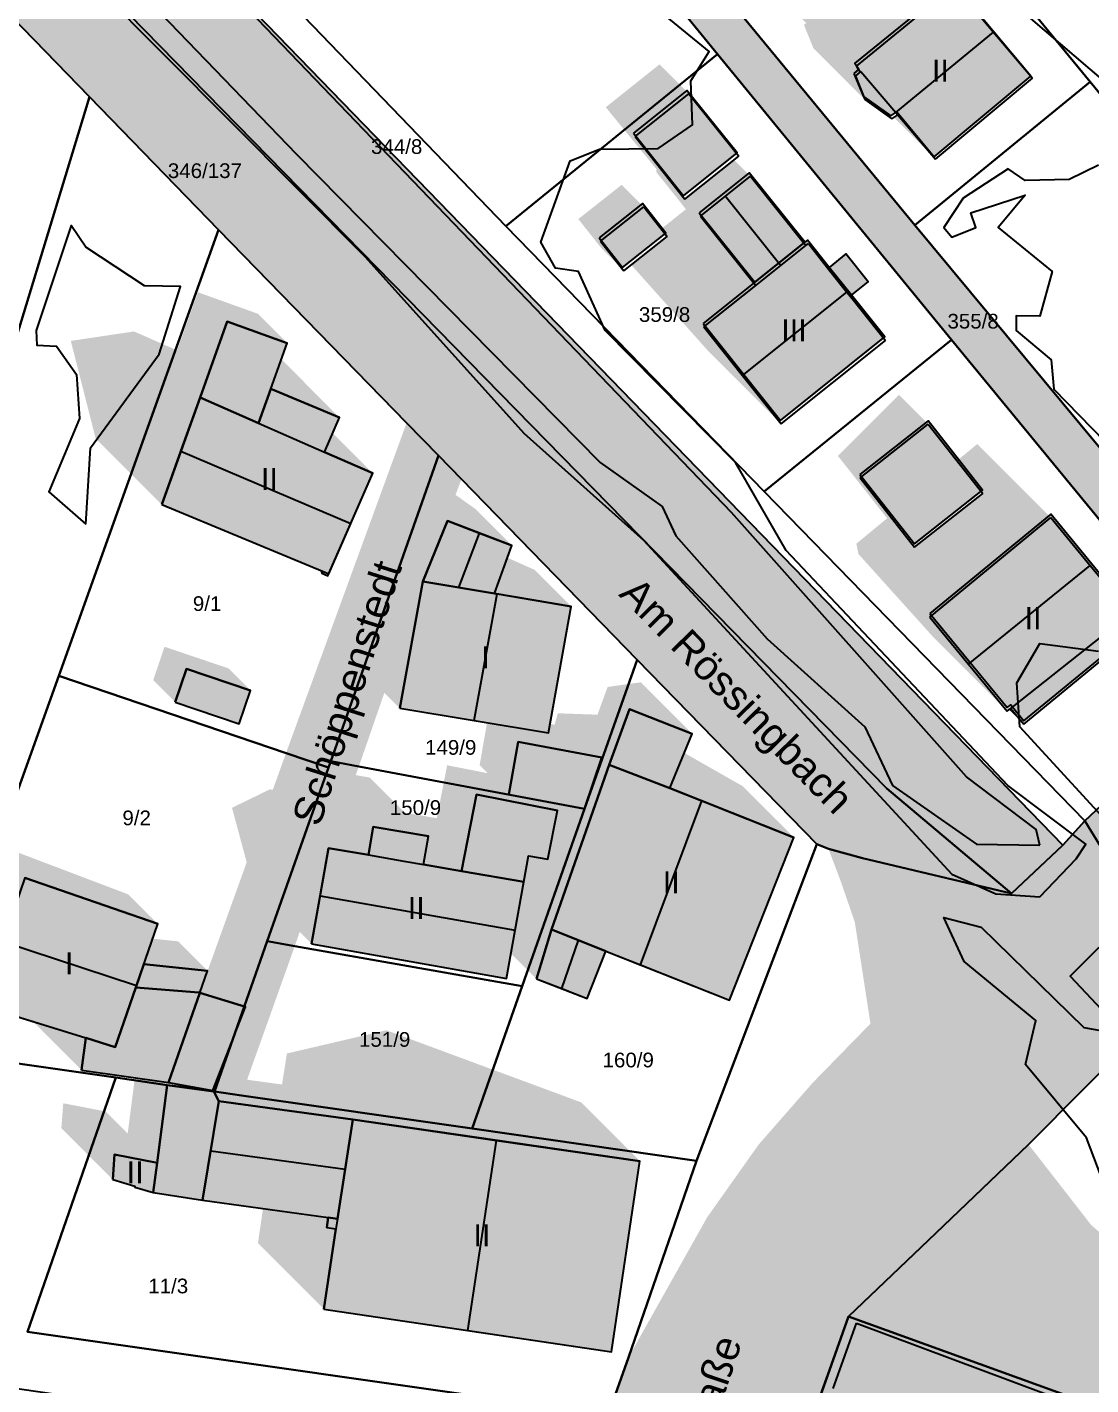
# Model space of a CAD drawing. Header units: millimetres. Extents: x 238 to 3518, y -74 to 2735.
# Drawn here: x 1505.5 to 1578, y 1502.4 to 1594.9 of the extents above; entities that cross this region are included whole.
import ezdxf
from ezdxf.enums import TextEntityAlignment as Align

# ---------------------------------------------------------------- set-up
doc = ezdxf.new("R2010")
doc.units = ezdxf.units.MM
for name, color, linetype in [('LP_Flurstueck_bez', 7, 'Continuous'), ('LP_Flurstuecke', 8, 'Continuous'), ('LP_Gebaeude_Dachaufsicht', 9, 'Continuous'), ('LP_Gebaeude_Dachschatten', 253, 'Continuous'), ('LP_Gebaeude_F', 254, 'Continuous'), ('LP_Gebaeude_Geschosszahl', 7, 'Continuous'), ('LP_Gebaeude_Schatten', 7, 'Continuous'), ('LP_Gebaeude_U', 7, 'Continuous'), ('LP_Topographie_Hoehenlinien', 8, 'Continuous'), ('LP_Verkehr_Gewaesser', 150, 'Continuous'), ('LP_Verkehr_Strassen', 9, 'Continuous'), ('LP_Verkehr_Strassennamen', 7, 'Continuous'), ('LP_Verkehr_Wege_Plaetze', 252, 'Continuous')]:
    doc.layers.add(name, color=color, linetype=linetype)
doc.styles.get("Standard").update_dxf_attribs({"font": 'arial.ttf'})

msp = doc.modelspace()

# ---------------------------------------------------------------- hatches: boundary and pattern name
at = {"layer": 'LP_Gebaeude_Dachschatten'}
for points in [[(1571.383, 1594.541), (1568.725, 1597.689), (1562.032, 1592.22), (1562.302, 1591.811), (1562.347, 1591.85), (1564.728, 1589.053)], [(1551.408, 1581.995), (1555.177, 1577.269), (1556.884, 1578.63), (1553.116, 1583.356)], [(1561.393, 1576.831), (1560.235, 1578.283), (1558.764, 1580.129), (1558.59, 1579.99), (1555.177, 1577.269), (1551.642, 1574.452), (1554.272, 1571.154)], [(1527.586, 1561.062), (1529.087, 1564.481), (1525.791, 1565.928), (1521.298, 1567.9), (1517.323, 1569.644), (1516.017, 1566)], [(1534.174, 1561.237), (1532.502, 1557.122), (1534.941, 1556.709), (1536.369, 1560.401)], [(1577.963, 1558.212), (1575.273, 1561.476), (1567.034, 1554.688), (1569.675, 1551.483)], [(1537.553, 1556.265), (1537.379, 1556.295), (1532.502, 1557.122), (1530.939, 1548.475), (1536, 1547.636)], [(1550.84, 1546.746), (1546.587, 1548.426), (1545.201, 1544.634), (1549.333, 1543.041)], [(1551.496, 1542.179), (1549.333, 1543.041), (1545.201, 1544.634), (1541.254, 1533.407), (1544.964, 1531.939), (1547.326, 1531.004)], [(1538.786, 1533.36), (1539.373, 1536.653), (1535.136, 1537.387), (1532.555, 1537.834), (1531.208, 1538.068), (1528.791, 1538.487), (1526.081, 1538.956), (1525.5, 1535.696)], [(1512.994, 1529.595), (1514.443, 1533.795), (1505.378, 1536.924), (1503.879, 1532.581)], [(1541.254, 1533.407), (1540.232, 1530.048), (1541.96, 1529.38), (1543.109, 1532.673)], [(1527.208, 1517.079), (1527.739, 1520.46), (1518.612, 1521.709), (1518.053, 1518.341)], [(1537.515, 1519.046), (1527.739, 1520.46), (1526.677, 1513.697), (1526.705, 1513.693), (1526.601, 1513.008), (1526.569, 1513.013), (1525.766, 1507.546), (1535.564, 1506.091)], [(1575.431, 1496.522), (1577.053, 1500.994), (1562.036, 1506.581), (1560.455, 1502.153)]]:
    msp.add_hatch(color=253, dxfattribs=at).paths.add_polyline_path(points)
at = {"layer": 'LP_Gebaeude_F'}
for points in [[(1561.863, 1591.723), (1562.521, 1590.146), (1564.372, 1588.835), (1564.786, 1589.103), (1567.344, 1586.045), (1573.91, 1591.536), (1568.625, 1597.857), (1561.931, 1592.415), (1562.204, 1592.006)], [(1546.85, 1587.642), (1550.268, 1583.379), (1553.913, 1586.302), (1550.494, 1590.564)], [(1551.328, 1582.219), (1555.116, 1577.496), (1558.518, 1580.224), (1554.73, 1584.948)], [(1544.503, 1580.525), (1546.108, 1578.498), (1549.059, 1580.833), (1547.454, 1582.862)], [(1551.6, 1574.685), (1556.874, 1568.089), (1563.975, 1573.766), (1561.7, 1576.61), (1560.178, 1578.511), (1558.694, 1580.365), (1558.518, 1580.224), (1555.116, 1577.496)], [(1560.178, 1578.511), (1561.7, 1576.61), (1562.846, 1577.528), (1561.324, 1579.429)], [(1517.323, 1569.644), (1521.298, 1567.9), (1522.139, 1570.246), (1523.253, 1573.353), (1519.177, 1574.814)], [(1514.71, 1562.356), (1525.67, 1557.816), (1525.614, 1557.688), (1526.026, 1557.507), (1529.087, 1564.481), (1525.791, 1565.928), (1526.823, 1568.281), (1522.139, 1570.246), (1521.298, 1567.9), (1517.323, 1569.644)], [(1562.272, 1564.407), (1565.991, 1559.68), (1570.635, 1563.333), (1566.917, 1568.06)], [(1532.502, 1557.122), (1537.379, 1556.295), (1538.563, 1559.564), (1534.174, 1561.237)], [(1567.039, 1554.94), (1572.309, 1548.523), (1572.55, 1548.719), (1573.441, 1547.63), (1579.6, 1552.668), (1578.812, 1553.631), (1580.657, 1555.145), (1575.272, 1561.702)], [(1530.939, 1548.475), (1541.061, 1546.797), (1542.605, 1555.41), (1537.379, 1556.295), (1532.502, 1557.122)], [(1515.634, 1548.894), (1519.991, 1547.42), (1520.76, 1549.693), (1516.403, 1551.167)], [(1545.201, 1544.634), (1549.333, 1543.041), (1550.84, 1546.746), (1546.587, 1548.426)], [(1538.368, 1542.594), (1543.518, 1541.625), (1544.704, 1545.119), (1538.996, 1546.2)], [(1541.254, 1533.407), (1544.964, 1531.939), (1553.398, 1528.601), (1557.774, 1539.679), (1549.333, 1543.041), (1545.201, 1544.634)], [(1535.136, 1537.387), (1539.373, 1536.653), (1539.691, 1538.435), (1541.015, 1538.199), (1541.664, 1541.516), (1536.155, 1542.594)], [(1524.918, 1532.436), (1538.198, 1530.067), (1539.373, 1536.653), (1535.136, 1537.387), (1532.555, 1537.834), (1532.887, 1539.756), (1529.124, 1540.408), (1528.791, 1538.487), (1526.081, 1538.956)], [(1502.379, 1528.237), (1509.536, 1526.018), (1511.543, 1525.396), (1512.942, 1529.446), (1514.443, 1533.795), (1505.378, 1536.924)], [(1540.232, 1530.048), (1543.687, 1528.712), (1544.964, 1531.939), (1541.254, 1533.407)], [(1512.942, 1529.446), (1517.237, 1529.11), (1517.313, 1529.087), (1517.84, 1530.598), (1513.497, 1531.053)], [(1509.246, 1523.829), (1515.184, 1522.989), (1517.313, 1529.087), (1517.237, 1529.11), (1512.942, 1529.446), (1511.543, 1525.396), (1509.536, 1526.018)], [(1515.184, 1522.989), (1518.202, 1522.439), (1520.412, 1528.137), (1517.313, 1529.087)], [(1514.133, 1515.489), (1517.493, 1514.972), (1518.612, 1521.709), (1518.262, 1522.369), (1515.074, 1522.809), (1514.393, 1517.513)], [(1517.493, 1514.972), (1526.059, 1513.783), (1526.677, 1513.697), (1527.739, 1520.46), (1518.612, 1521.709)], [(1525.766, 1507.546), (1545.361, 1504.636), (1547.291, 1517.631), (1527.739, 1520.46), (1526.677, 1513.697), (1526.059, 1513.783), (1525.964, 1513.102), (1526.569, 1513.013)], [(1511.375, 1516.382), (1512.889, 1515.922), (1512.881, 1515.863), (1514.133, 1515.489), (1514.393, 1517.513), (1511.505, 1518.071)], [(1558.25, 1498.038), (1567.301, 1494.761), (1573.786, 1492.412), (1577.045, 1501.417), (1561.503, 1507.036)]]:
    msp.add_hatch(color=254, dxfattribs=at).paths.add_polyline_path(points)
at = {"layer": 'LP_Gebaeude_Schatten'}
for points in [[(1558.463, 1595.747), (1564.883, 1601.041), (1565.225, 1601.189), (1568.725, 1597.689), (1562.032, 1592.22), (1562.302, 1591.811), (1561.964, 1591.523), (1562.607, 1589.94), (1559.107, 1593.44), (1558.464, 1595.023), (1558.615, 1595.152), (1558.228, 1595.553), (1558.323, 1595.79), (1558.302, 1595.811), (1558.347, 1595.85), (1558.441, 1595.756), (1558.463, 1595.747)], [(1548.627, 1592.339), (1550.627, 1590.339), (1546.961, 1587.416), (1550.357, 1583.156), (1553.71, 1585.83), (1554.823, 1584.717), (1551.408, 1581.995), (1555.177, 1577.269), (1551.642, 1574.452), (1554.272, 1571.154), (1556.901, 1567.856), (1551.901, 1572.856), (1546.7, 1578.675), (1549.143, 1580.607), (1548.737, 1581.122), (1550.177, 1582.269), (1550.425, 1582.467), (1548.408, 1584.995), (1548.422, 1585.188), (1544.961, 1589.416), (1548.627, 1592.339)], [(1562.347, 1591.85), (1564.728, 1589.053), (1564.858, 1588.9), (1564.858, 1588.9), (1564.727, 1589.052), (1562.347, 1591.85)], [(1564.849, 1588.893), (1567.423, 1585.886), (1564.586, 1588.723), (1564.849, 1588.893)], [(1543.094, 1581.799), (1546.044, 1584.131), (1547.544, 1582.631), (1544.594, 1580.299), (1546.194, 1578.275), (1544.694, 1579.775), (1543.094, 1581.799)], [(1558.59, 1579.99), (1557.362, 1581.532), (1558.764, 1580.129), (1558.59, 1579.99)], [(1508.517, 1573.5), (1512.823, 1574.144), (1515.758, 1572.857), (1517.177, 1576.814), (1521.253, 1575.353), (1523.253, 1573.353), (1519.177, 1574.814), (1517.323, 1569.644), (1516.017, 1566), (1514.71, 1562.356), (1510.21, 1566.856), (1508.517, 1573.5)], [(1522.139, 1570.246), (1522.857, 1572.248), (1526.823, 1568.281), (1522.139, 1570.246)], [(1562.175, 1558.983), (1562.034, 1559.688), (1564.128, 1561.414), (1560.783, 1565.662), (1564.933, 1569.821), (1566.933, 1567.821), (1562.283, 1564.162), (1565.999, 1559.442), (1570.648, 1563.101), (1568.889, 1565.336), (1570.273, 1566.476), (1575.273, 1561.476), (1567.034, 1554.688), (1569.675, 1551.483), (1572.315, 1548.278), (1567.315, 1553.278), (1562.175, 1558.983)], [(1525.791, 1565.928), (1526.355, 1567.214), (1529.087, 1564.481), (1525.791, 1565.928)], [(1530.002, 1559.622), (1529.941, 1561.709), (1531.369, 1565.401), (1536.063, 1562.064), (1538.563, 1559.564), (1534.174, 1561.237), (1532.502, 1557.122), (1530.939, 1548.475), (1528.439, 1550.975), (1530.002, 1559.622)], [(1542.605, 1555.41), (1537.553, 1556.265), (1537.379, 1556.295), (1538.261, 1558.73), (1540.105, 1557.91), (1542.605, 1555.41)], [(1525.67, 1557.816), (1525.614, 1557.688), (1525.356, 1557.946), (1525.67, 1557.816)], [(1520.76, 1549.693), (1516.403, 1551.167), (1515.634, 1548.894), (1514.134, 1550.394), (1514.903, 1552.667), (1519.26, 1551.193), (1520.76, 1549.693)], [(1572.552, 1548.473), (1572.555, 1548.47), (1573.446, 1547.389), (1572.448, 1548.388), (1572.552, 1548.473)], [(1557.774, 1539.679), (1551.496, 1542.179), (1549.333, 1543.041), (1550.308, 1545.438), (1554.274, 1543.179), (1557.774, 1539.679)], [(1505.378, 1536.924), (1503.879, 1532.581), (1502.379, 1528.237), (1500.379, 1530.237), (1498.379, 1538.081), (1502.878, 1539.424), (1512.443, 1535.795), (1514.443, 1533.795), (1505.378, 1536.924)], [(1517.84, 1530.598), (1513.497, 1531.053), (1514.093, 1532.781), (1515.84, 1532.598), (1517.84, 1530.598)], [(1520.412, 1528.137), (1517.313, 1529.087), (1517.75, 1530.34), (1518.412, 1530.137), (1520.412, 1528.137)], [(1509.536, 1526.018), (1509.246, 1523.829), (1505.943, 1527.132), (1509.536, 1526.018)], [(1523.239, 1524.96), (1530.015, 1526.546), (1543.291, 1521.631), (1547.291, 1517.631), (1537.515, 1519.046), (1527.739, 1520.46), (1518.612, 1521.709), (1518.262, 1522.369), (1515.074, 1522.809), (1514.393, 1517.513), (1511.505, 1518.071), (1511.375, 1516.382), (1507.875, 1519.882), (1508.005, 1521.571), (1510.893, 1521.013), (1512.393, 1519.513), (1512.882, 1523.315), (1515.184, 1522.989), (1518.202, 1522.439), (1518.59, 1523.439), (1522.907, 1522.848), (1523.239, 1524.96)], [(1517.493, 1514.972), (1518.612, 1521.709), (1518.053, 1518.341), (1517.493, 1514.972)], [(1527.208, 1517.079), (1527.739, 1520.46), (1526.677, 1513.697), (1527.208, 1517.079)], [(1512.889, 1515.922), (1512.881, 1515.863), (1512.793, 1515.952), (1512.889, 1515.922)], [(1521.612, 1514.401), (1526.059, 1513.783), (1525.964, 1513.102), (1526.569, 1513.013), (1525.766, 1507.546), (1521.266, 1512.046), (1521.612, 1514.401)], [(1554.455, 1508.153), (1558.536, 1510.081), (1573.553, 1504.494), (1577.053, 1500.994), (1562.036, 1506.581), (1560.455, 1502.153), (1558.873, 1497.725), (1555.373, 1501.225), (1554.455, 1508.153)]]:
    msp.add_hatch(color=7, dxfattribs=at).paths.add_polyline_path(points)
h = msp.add_hatch(color=7, dxfattribs=at)
h.paths.add_polyline_path([(1531.281, 1541.362), (1533.449, 1540.987), (1534.155, 1544.594), (1536.906, 1544.056), (1536.368, 1544.594), (1536.873, 1547.492), (1541.061, 1546.797), (1541.171, 1547.41), (1541.471, 1547.353), (1541.701, 1548.134), (1544.333, 1548.041), (1544.401, 1548.049), (1545.087, 1549.926), (1547.34, 1550.246), (1550.84, 1546.746), (1546.587, 1548.426), (1545.201, 1544.634), (1541.254, 1533.407), (1540.232, 1530.048), (1538.503, 1531.777), (1538.786, 1533.36), (1539.373, 1536.653), (1539.691, 1538.435), (1541.015, 1538.199), (1541.664, 1541.516), (1536.155, 1542.594), (1535.136, 1537.387), (1532.555, 1537.834), (1532.887, 1539.756), (1529.124, 1540.408), (1528.791, 1538.487), (1526.081, 1538.956), (1525.5, 1535.696), (1524.918, 1532.436), (1520.918, 1536.436), (1519.5, 1541.696), (1522.081, 1542.956), (1524.791, 1542.487), (1525.124, 1544.408), (1528.887, 1543.756), (1531.281, 1541.362)])
h.paths.add_polyline_path([(1543.518, 1541.625), (1544.704, 1545.119), (1538.996, 1546.2), (1538.368, 1542.594), (1543.518, 1541.625)], flags=0)
at = {"layer": 'LP_Verkehr_Gewaesser'}
for points in [[(1428.571, 1702.449), (1430.47, 1698.64), (1431.215, 1686.827), (1433.134, 1678.592), (1436.613, 1673.253), (1564.116, 1543.02), (1572.603, 1535.853), (1576.096, 1539.159), (1485.96, 1632.062), (1444.468, 1674.602), (1443.35, 1675.748), (1439.848, 1685.113), (1440.781, 1696.266), (1439.992, 1704.727), (1439.176, 1707.909), (1437.477, 1710.575), (1432.909, 1711.865)], [(1572.603, 1535.853), (1573.677, 1534.677), (1577.816, 1530.251), (1579.213, 1528.756), (1581.315, 1526.369), (1584.396, 1529.545), (1584.506, 1529.665), (1582.468, 1531.954), (1581.105, 1533.491), (1577.237, 1537.867), (1576.096, 1539.159)]]:
    msp.add_hatch(color=150, dxfattribs=at).paths.add_polyline_path(points)
at = {"layer": 'LP_Verkehr_Strassen'}
for points in [[(1421.383, 1679.248), (1429.74, 1672.131), (1438.402, 1663.333), (1457.34, 1644.098), (1460.387, 1641.003), (1460.547, 1640.863), (1471.923, 1629.142), (1483.299, 1617.421), (1485.64, 1615.009), (1494.682, 1605.693), (1502.233, 1597.912), (1509.799, 1590.117), (1518.583, 1581.066), (1531.394, 1567.916), (1533.561, 1565.691), (1535.13, 1564.079), (1547.091, 1551.787), (1559.341, 1539.23), (1560.129, 1538.91), (1562.444, 1538.275), (1572.603, 1535.853), (1564.116, 1543.02), (1436.613, 1673.253), (1433.134, 1678.592), (1424.803, 1686.471)], [(1515.074, 1522.809), (1515.862, 1522.71), (1518.296, 1522.362), (1520.144, 1522.098), (1523.777, 1532.277), (1526.081, 1538.956), (1528.145, 1544.519), (1532.502, 1557.122), (1535.13, 1564.079), (1533.561, 1565.691), (1531.394, 1567.916), (1523.178, 1545.421), (1517.84, 1530.598), (1517.313, 1529.087)], [(1338.272, 1034.944), (1339.425, 1027.146), (1348.073, 1038.229), (1355.18, 1047.096), (1361.929, 1055.483), (1368.718, 1063.862), (1375.55, 1072.225), (1382.417, 1080.555), (1389.322, 1088.858), (1396.255, 1097.135), (1403.199, 1105.387), (1410.013, 1113.284), (1416.302, 1121.669), (1421.989, 1130.434), (1427.079, 1139.543), (1431.561, 1148.979), (1434.407, 1156.154), (1435.602, 1157.368), (1437.042, 1158.282), (1438.119, 1158.658), (1438.654, 1158.844), (1440.349, 1159.027), (1443.933, 1171.813), (1442.753, 1172.78), (1441.892, 1174.189), (1441.727, 1175.693), (1454.57, 1213.019), (1473.56, 1268.195), (1503.984, 1356.222), (1504.692, 1357.678), (1505.583, 1358.814), (1506.931, 1359.542), (1508.146, 1359.987), (1509.566, 1360.216), (1512.126, 1367.721), (1510.299, 1368.848), (1509.598, 1370.099), (1509.752, 1372.094), (1514.059, 1384.554), (1536.723, 1448.522), (1552.7, 1493.629), (1556.002, 1503.779), (1558.078, 1506.216), (1559.886, 1507.119), (1561.503, 1507.036), (1567.45, 1512.729), (1573.758, 1518.771), (1573.103, 1519.614), (1572.338, 1522.299), (1572.64, 1524.89), (1577.816, 1530.251), (1573.677, 1534.677), (1572.603, 1535.853), (1562.444, 1538.275), (1560.129, 1538.91), (1560.957, 1536.728), (1561.931, 1533.896), (1562.993, 1526.993), (1562.929, 1524.987), (1561.608, 1522.45), (1559.798, 1520.491), (1557.079, 1517.13), (1554.393, 1513.248), (1552.225, 1509.625), (1550.383, 1505.487), (1548.173, 1499.539), (1540.539, 1477.79), (1539.011, 1476.457), (1536.651, 1476.238), (1494.41, 1482.188), (1450.406, 1488.387), (1445.105, 1488.165), (1441.604, 1462.885), (1453.972, 1461.163), (1456.529, 1479.458), (1459.914, 1482.007), (1489.905, 1477.789), (1534.967, 1471.451), (1536.709, 1469.596), (1536.975, 1467.836), (1531.277, 1451.244), (1511.393, 1394.899), (1488.507, 1331.037), (1485.801, 1331.42), (1484.013, 1326.338), (1486.982, 1325.851), (1467.427, 1268.858), (1432.65, 1168.663), (1431.847, 1167.972), (1430.63, 1167.606), (1429.267, 1167.315), (1427.183, 1157.926), (1427.717, 1156.909), (1427.91, 1155.769), (1427.563, 1154.665), (1426.181, 1151.143), (1421.884, 1142.014), (1416.993, 1133.191), (1411.529, 1124.71), (1405.515, 1116.611), (1398.979, 1108.926), (1391.819, 1100.809), (1384.741, 1092.622), (1377.744, 1084.363), (1370.83, 1076.036), (1363.999, 1067.641), (1357.253, 1059.178), (1350.59, 1050.648), (1344.18, 1042.259)], [(1577.237, 1537.867), (1581.105, 1533.491), (1581.723, 1534.1), (1578.634, 1539.112)], [(1561.503, 1507.036), (1577.045, 1501.417), (1576.975, 1501.159), (1582.568, 1492.954), (1585.154, 1496.514), (1601.434, 1485.54), (1602.774, 1483.793), (1603.216, 1481.872), (1601.105, 1473.163), (1600.137, 1469.172), (1598.251, 1460.773), (1599.331, 1453.766), (1605.717, 1412.376), (1607.77, 1399.063), (1609.297, 1389.164), (1610.774, 1379.598), (1613.338, 1369.059), (1613.572, 1368.099), (1617.6, 1353.865), (1623.688, 1343.969), (1629.625, 1342.262), (1626.601, 1349.588), (1621.222, 1360.81), (1619.687, 1364.913), (1617.288, 1372.486), (1615.4, 1382.077), (1614.804, 1390.231), (1613.807, 1403.847), (1614.222, 1412.892), (1612.003, 1418.599), (1609.625, 1444.959), (1609.835, 1448.987), (1610.035, 1453.036), (1610.065, 1453.645), (1610.202, 1455.612), (1613.095, 1485.653), (1618.069, 1484.416), (1615.521, 1488.926), (1613.037, 1492.207), (1611.72, 1491.381), (1609.707, 1491.468), (1604.93, 1493.071), (1598.896, 1496.696), (1590.263, 1502.782), (1578.048, 1513.259), (1573.758, 1518.771), (1567.45, 1512.729)]]:
    msp.add_hatch(color=9, dxfattribs=at).paths.add_polyline_path(points)
at = {"layer": 'LP_Verkehr_Wege_Plaetze'}
for points in [[(1550.352, 1595.755), (1552.584, 1593.033), (1568.512, 1573.564), (1587.677, 1550.286), (1589.913, 1552.965), (1586.08, 1557.229), (1566.012, 1581.373), (1554.388, 1595.478), (1552.624, 1597.618)], [(1576.096, 1539.159), (1577.237, 1537.867), (1578.634, 1539.112), (1582.265, 1542.348), (1589.156, 1548.49), (1587.677, 1550.286), (1577.594, 1540.8)], [(1572.338, 1522.299), (1573.103, 1519.614), (1573.758, 1518.771), (1581.315, 1526.369), (1579.213, 1528.756), (1577.816, 1530.251), (1572.64, 1524.89)], [(1536.651, 1476.238), (1539.011, 1476.457), (1540.539, 1477.79), (1548.173, 1499.539), (1550.383, 1505.487), (1552.225, 1509.625), (1554.393, 1513.248), (1557.079, 1517.13), (1559.798, 1520.491), (1561.608, 1522.45), (1562.929, 1524.987), (1562.993, 1526.993), (1559.098, 1523.01), (1555.381, 1518.763), (1551.872, 1513.807), (1546.501, 1504.246), (1545.121, 1500.348), (1543.772, 1496.489)], [(1509.598, 1370.099), (1510.299, 1368.848), (1512.126, 1367.721), (1512.658, 1369.226), (1518.834, 1386.729), (1527.202, 1410.443), (1527.877, 1412.355), (1528.221, 1413.332), (1532.426, 1425.33), (1538.647, 1443.076), (1549.421, 1473.144), (1556.325, 1492.413), (1561.503, 1507.036), (1559.886, 1507.119), (1558.078, 1506.216), (1556.002, 1503.779), (1552.7, 1493.629), (1536.723, 1448.522), (1514.059, 1384.554), (1509.752, 1372.094)]]:
    msp.add_hatch(color=252, dxfattribs=at).paths.add_polyline_path(points)

# ---------------------------------------------------------------- linework, layer by layer
at = {"layer": 'LP_Flurstuecke', "color": 8}
for points in [[(1429.74, 1672.131), (1438.402, 1663.333), (1457.34, 1644.098), (1460.387, 1641.003), (1460.547, 1640.863), (1471.923, 1629.142), (1483.299, 1617.421), (1485.64, 1615.009), (1494.682, 1605.693), (1502.233, 1597.912), (1509.799, 1590.117), (1518.583, 1581.066), (1531.394, 1567.916), (1533.561, 1565.691), (1535.13, 1564.079), (1547.091, 1551.787), (1559.341, 1539.23), (1560.129, 1538.91), (1562.444, 1538.275), (1572.603, 1535.853), (1564.116, 1543.02), (1436.613, 1673.253), (1433.134, 1678.592)], [(1433.134, 1678.592), (1436.613, 1673.253), (1564.116, 1543.02), (1572.603, 1535.853), (1576.096, 1539.159), (1485.96, 1632.062), (1444.468, 1674.602), (1443.35, 1675.748)], [(1577.594, 1540.8), (1578.634, 1539.112), (1581.723, 1534.1), (1584.506, 1529.665), (1609.107, 1553.875), (1614.645, 1559.609), (1621.774, 1566.987), (1626.48, 1571.858), (1660.697, 1605.034), (1676.701, 1620.518), (1683.551, 1625.384), (1680.252, 1627.81), (1673.688, 1632.637), (1672.363, 1633.612), (1615.82, 1578.481), (1612.384, 1574.851), (1600.711, 1563.481), (1589.913, 1552.965), (1587.677, 1550.286)], [(1485.96, 1632.062), (1576.096, 1539.159), (1577.594, 1540.8), (1555.751, 1563.238), (1538.157, 1581.313), (1520.803, 1599.343), (1489.643, 1631.644)], [(1525.3, 1626.388), (1536.765, 1612.285), (1550.352, 1595.755), (1552.584, 1593.033), (1568.512, 1573.564), (1587.677, 1550.286), (1589.913, 1552.965), (1586.08, 1557.229), (1566.012, 1581.373), (1554.388, 1595.478), (1552.624, 1597.618), (1547.717, 1603.572), (1529.587, 1625.572)], [(1529.587, 1625.572), (1547.717, 1603.572), (1552.624, 1597.618), (1554.388, 1595.478), (1566.012, 1581.373), (1577.952, 1591.156), (1552.621, 1621.979)], [(1552.621, 1621.979), (1577.952, 1591.156), (1600.298, 1563.961), (1600.711, 1563.481), (1612.384, 1574.851), (1592.51, 1609.639), (1588.85, 1616.862)], [(1520.803, 1599.343), (1538.157, 1581.313), (1552.584, 1593.033), (1550.352, 1595.755), (1536.765, 1612.285)], [(1480.817, 1527.738), (1490.354, 1526.308), (1498.763, 1553.903), (1509.501, 1589.141), (1509.799, 1590.117), (1502.233, 1597.912), (1501.941, 1596.956), (1489.764, 1557.056)], [(1538.157, 1581.313), (1555.751, 1563.238), (1568.512, 1573.564), (1552.584, 1593.033)], [(1566.012, 1581.373), (1586.08, 1557.229), (1589.913, 1552.965), (1600.711, 1563.481), (1600.298, 1563.961), (1577.952, 1591.156)], [(1490.354, 1526.308), (1498.55, 1525.188), (1507.691, 1550.686), (1518.583, 1581.066), (1509.799, 1590.117), (1509.501, 1589.141), (1498.763, 1553.903)], [(1507.691, 1550.686), (1523.178, 1545.421), (1526.073, 1544.437), (1526.229, 1544.88), (1533.561, 1565.691), (1531.394, 1567.916), (1518.583, 1581.066)], [(1555.751, 1563.238), (1577.594, 1540.8), (1587.677, 1550.286), (1568.512, 1573.564)], [(1526.229, 1544.88), (1528.145, 1544.519), (1543.518, 1541.625), (1547.091, 1551.787), (1535.13, 1564.079), (1533.561, 1565.691)], [(1535.862, 1519.849), (1551.149, 1517.661), (1559.341, 1539.23), (1547.091, 1551.787), (1543.518, 1541.625), (1539.269, 1529.539)], [(1498.55, 1525.188), (1511.575, 1523.319), (1515.074, 1522.809), (1515.862, 1522.71), (1518.296, 1522.362), (1521.905, 1532.608), (1526.073, 1544.437), (1523.178, 1545.421), (1507.691, 1550.686)], [(1521.905, 1532.608), (1523.777, 1532.277), (1539.269, 1529.539), (1543.518, 1541.625), (1528.145, 1544.519), (1526.229, 1544.88), (1526.073, 1544.437)], [(1416.483, 1514.984), (1453.305, 1509.634), (1497.357, 1503.233), (1543.772, 1496.489), (1545.121, 1500.348), (1505.557, 1505.996), (1511.575, 1523.319), (1498.55, 1525.188), (1490.354, 1526.308), (1480.817, 1527.738), (1471.311, 1529.087), (1453.278, 1531.666), (1438.544, 1533.776), (1423.77, 1535.885)], [(1518.296, 1522.362), (1520.144, 1522.098), (1535.862, 1519.849), (1539.269, 1529.539), (1523.777, 1532.277), (1521.905, 1532.608)], [(1505.557, 1505.996), (1545.121, 1500.348), (1546.501, 1504.246), (1551.149, 1517.661), (1535.862, 1519.849), (1520.144, 1522.098), (1518.296, 1522.362), (1515.862, 1522.71), (1515.074, 1522.809), (1511.575, 1523.319)], [(1556.325, 1492.413), (1573.011, 1486.489), (1576.975, 1501.159), (1577.045, 1501.417), (1561.503, 1507.036)]]:
    msp.add_lwpolyline(points, close=True, dxfattribs=at)
for points in [[(1556.325, 1492.413), (1561.503, 1507.036), (1567.45, 1512.729), (1573.758, 1518.771), (1581.315, 1526.369), (1584.396, 1529.545), (1584.506, 1529.665), (1581.723, 1534.1), (1578.634, 1539.112), (1577.594, 1540.8), (1576.096, 1539.159), (1572.603, 1535.853), (1562.444, 1538.275), (1560.129, 1538.91), (1559.341, 1539.23), (1551.149, 1517.661), (1546.501, 1504.246), (1545.121, 1500.348)], [(1608.315, 1498.445), (1603.125, 1503.813), (1581.315, 1526.369), (1573.758, 1518.771), (1567.45, 1512.729), (1561.503, 1507.036), (1577.045, 1501.417)]]:
    msp.add_lwpolyline(points, dxfattribs=at)
at = {"layer": 'LP_Gebaeude_Dachaufsicht', "color": 9}
for p, q in [((1562.032, 1592.22, 74.294), (1568.725, 1597.689, 74.294)), ((1568.725, 1597.689, 74.294), (1571.383, 1594.541, 78.152)), ((1564.728, 1589.053, 78.152), (1571.383, 1594.541, 78.152)), ((1571.383, 1594.541, 78.152), (1574.04, 1591.392, 74.294)), ((1561.964, 1591.523, 74.294), (1562.302, 1591.811, 74.294)), ((1562.032, 1592.22, 74.294), (1562.302, 1591.811, 74.746)), ((1562.302, 1591.811, 74.294), (1562.347, 1591.85, 74.294)), ((1562.302, 1591.811, 74.746), (1562.347, 1591.85, 74.745)), ((1562.347, 1591.85, 74.294), (1564.727, 1589.052, 74.294)), ((1562.347, 1591.85, 74.745), (1564.728, 1589.053, 78.152)), ((1561.964, 1591.523, 74.294), (1562.607, 1589.94, 74.294)), ((1567.423, 1585.886, 74.294), (1574.04, 1591.392, 74.294)), ((1546.961, 1587.416, 71.501), (1550.627, 1590.339, 71.501)), ((1550.627, 1590.339, 71.501), (1554.022, 1586.078, 71.501)), ((1562.607, 1589.94, 74.294), (1564.44, 1588.628, 74.294)), ((1564.44, 1588.628, 74.294), (1564.849, 1588.893, 74.294)), ((1564.727, 1589.052, 74.294), (1564.858, 1588.899, 74.294)), ((1564.728, 1589.053, 78.152), (1564.858, 1588.9, 77.966)), ((1564.849, 1588.893, 77.965), (1564.858, 1588.9, 77.966)), ((1564.849, 1588.893, 74.294), (1564.858, 1588.899, 74.294)), ((1564.849, 1588.893, 77.965), (1567.423, 1585.886, 74.294)), ((1546.961, 1587.416, 71.501), (1550.357, 1583.156, 71.501)), ((1550.357, 1583.156, 71.501), (1554.022, 1586.078, 71.501)), ((1553.116, 1583.356, 75.618), (1554.823, 1584.717, 73.579)), ((1554.823, 1584.717, 73.579), (1558.59, 1579.99, 73.579)), ((1551.408, 1581.995, 73.579), (1553.116, 1583.356, 75.618)), ((1553.116, 1583.356, 75.618), (1556.884, 1578.63, 75.618)), ((1544.594, 1580.299, 71.252), (1547.544, 1582.631, 71.252)), ((1547.544, 1582.631, 71.252), (1549.143, 1580.607, 71.252)), ((1551.408, 1581.995, 73.579), (1555.177, 1577.269, 73.579)), ((1546.194, 1578.275, 71.252), (1549.143, 1580.607, 71.252)), ((1544.594, 1580.299, 71.252), (1546.194, 1578.275, 71.252)), ((1555.177, 1577.269, 76.479), (1558.59, 1579.99, 76.479)), ((1556.884, 1578.63, 75.618), (1558.59, 1579.99, 73.579)), ((1558.59, 1579.99, 76.479), (1558.764, 1580.129, 76.479)), ((1558.764, 1580.129, 76.479), (1560.235, 1578.283, 78.817)), ((1555.177, 1577.269, 73.579), (1556.884, 1578.63, 75.618)), ((1560.235, 1578.283, 78.817), (1561.393, 1576.831, 80.657)), ((1551.642, 1574.452, 76.479), (1555.177, 1577.269, 76.479)), ((1554.272, 1571.154, 80.657), (1561.393, 1576.831, 80.657)), ((1561.393, 1576.831, 80.657), (1561.749, 1576.384, 80.092)), ((1561.749, 1576.384, 80.092), (1564.022, 1573.532, 76.479)), ((1517.323, 1569.644, 71.783), (1519.177, 1574.814, 71.783)), ((1519.177, 1574.814, 71.783), (1523.253, 1573.353, 71.783)), ((1551.642, 1574.452, 76.479), (1554.272, 1571.154, 80.657)), ((1522.139, 1570.246, 71.783), (1523.253, 1573.353, 71.783)), ((1556.901, 1567.856, 76.479), (1564.022, 1573.532, 76.479)), ((1554.272, 1571.154, 80.657), (1556.901, 1567.856, 76.479)), ((1516.017, 1566, 79.69), (1517.323, 1569.644, 75.651)), ((1517.323, 1569.644, 75.651), (1521.298, 1567.9, 75.651)), ((1517.323, 1569.644, 71.783), (1521.298, 1567.9, 71.783)), ((1521.298, 1567.9, 71.783), (1522.139, 1570.246, 71.783)), ((1521.298, 1567.9, 75.651), (1522.139, 1570.246, 75.651)), ((1522.139, 1570.246, 75.651), (1526.823, 1568.281, 75.651)), ((1521.298, 1567.9, 75.651), (1525.791, 1565.928, 75.651)), ((1525.791, 1565.928, 75.651), (1526.823, 1568.281, 75.651)), ((1562.283, 1564.162, 71.91), (1566.933, 1567.821, 71.91)), ((1566.933, 1567.821, 71.91), (1570.648, 1563.101, 71.91)), ((1514.71, 1562.356, 75.651), (1516.017, 1566, 79.69)), ((1516.017, 1566, 79.69), (1527.586, 1561.062, 79.69)), ((1525.791, 1565.928, 75.651), (1529.087, 1564.481, 75.651)), ((1527.586, 1561.062, 79.69), (1529.087, 1564.481, 75.651)), ((1562.283, 1564.162, 71.91), (1565.999, 1559.442, 71.91)), ((1565.999, 1559.442, 71.91), (1570.648, 1563.101, 71.91)), ((1514.71, 1562.356, 75.651), (1525.67, 1557.816, 75.651)), ((1532.502, 1557.122, 72.941), (1534.174, 1561.237, 72.941)), ((1534.174, 1561.237, 72.941), (1536.369, 1560.401, 76.234)), ((1567.034, 1554.688, 76.528), (1575.273, 1561.476, 76.528)), ((1575.273, 1561.476, 76.528), (1577.963, 1558.212, 79.733)), ((1526.086, 1557.644, 75.651), (1527.586, 1561.062, 79.69)), ((1534.941, 1556.709, 76.234), (1536.369, 1560.401, 76.234)), ((1536.369, 1560.401, 76.234), (1538.563, 1559.564, 72.941)), ((1537.379, 1556.295, 72.941), (1538.563, 1559.564, 72.941)), ((1525.614, 1557.688, 75.651), (1525.67, 1557.816, 75.651)), ((1525.614, 1557.688, 75.651), (1526.026, 1557.507, 75.651)), ((1525.67, 1557.816, 75.651), (1526.086, 1557.644, 75.651)), ((1526.026, 1557.507, 75.651), (1526.086, 1557.644, 75.651)), ((1569.675, 1551.483, 79.733), (1577.963, 1558.212, 79.733)), ((1577.963, 1558.212, 79.733), (1580.652, 1554.947, 76.528)), ((1530.939, 1548.475, 72.941), (1532.502, 1557.122, 72.941)), ((1532.502, 1557.122, 72.941), (1537.379, 1556.295, 76.12)), ((1532.502, 1557.122, 72.941), (1534.941, 1556.709, 76.234)), ((1534.941, 1556.709, 76.234), (1537.379, 1556.295, 72.941)), ((1536, 1547.636, 76.234), (1537.553, 1556.265, 76.234)), ((1537.379, 1556.295, 76.12), (1537.553, 1556.265, 76.234)), ((1537.553, 1556.265, 76.234), (1542.605, 1555.41, 72.941)), ((1541.061, 1546.797, 72.941), (1542.605, 1555.41, 72.941)), ((1567.034, 1554.688, 76.528), (1569.675, 1551.483, 79.733)), ((1573.23, 1549.01, 76.485), (1578.8, 1553.421, 76.383)), ((1573.23, 1549.01, 76.528), (1578.8, 1553.421, 76.502)), ((1573.446, 1547.389, 75.459), (1579.595, 1552.455, 75.459)), ((1515.634, 1548.894, 71.703), (1516.403, 1551.167, 71.703)), ((1516.403, 1551.167, 71.703), (1520.76, 1549.693, 71.703)), ((1569.675, 1551.483, 79.733), (1572.315, 1548.278, 76.528)), ((1519.991, 1547.42, 71.703), (1520.76, 1549.693, 71.703)), ((1515.634, 1548.894, 71.703), (1519.991, 1547.42, 71.703)), ((1530.939, 1548.475, 72.941), (1536, 1547.636, 76.234)), ((1545.201, 1544.634, 71.759), (1546.587, 1548.426, 71.687)), ((1546.587, 1548.426, 71.687), (1550.84, 1546.746, 73.957)), ((1572.315, 1548.278, 76.528), (1572.552, 1548.473, 76.531)), ((1572.552, 1548.473, 76.531), (1572.555, 1548.47, 76.528)), ((1572.555, 1548.47, 76.528), (1573.23, 1549.01, 76.528)), ((1572.555, 1548.47, 76.494), (1573.23, 1549.01, 76.485)), ((1572.555, 1548.47, 76.494), (1573.446, 1547.389, 75.459)), ((1536, 1547.636, 76.234), (1541.061, 1546.797, 72.941)), ((1549.333, 1543.041, 73.957), (1550.84, 1546.746, 73.957)), ((1538.368, 1542.594, 72.081), (1538.996, 1546.2, 72.081)), ((1538.996, 1546.2, 72.081), (1544.704, 1545.119, 72.081)), ((1541.254, 1533.407, 74.054), (1545.201, 1544.634, 74.054)), ((1543.518, 1541.625, 72.081), (1544.704, 1545.119, 72.081)), ((1545.201, 1544.634, 74.054), (1549.333, 1543.041, 76.535)), ((1545.201, 1544.634, 71.759), (1549.333, 1543.041, 73.957)), ((1535.136, 1537.387, 72.176), (1536.155, 1542.594, 72.176)), ((1536.155, 1542.594, 72.176), (1541.664, 1541.516, 72.176)), ((1538.368, 1542.594, 72.081), (1543.518, 1541.625, 72.081)), ((1549.333, 1543.041, 76.535), (1551.496, 1542.179, 77.838)), ((1547.326, 1531.004, 77.838), (1551.496, 1542.179, 77.838)), ((1551.496, 1542.179, 77.838), (1557.774, 1539.679, 74.054)), ((1541.015, 1538.199, 72.176), (1541.664, 1541.516, 72.176)), ((1528.791, 1538.487, 74.977), (1529.124, 1540.408, 74.977)), ((1529.124, 1540.408, 74.977), (1532.887, 1539.756, 74.977)), ((1525.5, 1535.696, 77.899), (1526.081, 1538.956, 74.977)), ((1526.081, 1538.956, 74.977), (1528.791, 1538.487, 74.977)), ((1532.555, 1537.834, 74.977), (1532.887, 1539.756, 74.977)), ((1553.398, 1528.601, 74.054), (1557.774, 1539.679, 74.054)), ((1528.791, 1538.487, 74.977), (1531.208, 1538.068, 74.977)), ((1531.208, 1538.068, 74.977), (1532.555, 1537.834, 74.977)), ((1539.373, 1536.653, 72.176), (1539.691, 1538.435, 72.176)), ((1539.691, 1538.435, 72.176), (1541.015, 1538.199, 72.176)), ((1532.555, 1537.834, 74.977), (1535.136, 1537.387, 74.977)), ((1535.136, 1537.387, 74.977), (1539.373, 1536.653, 74.977)), ((1535.136, 1537.387, 72.176), (1539.373, 1536.653, 72.176)), ((1505.378, 1536.924, 72.303), (1514.443, 1533.795, 72.303)), ((1538.786, 1533.36, 77.899), (1539.373, 1536.653, 74.977)), ((1524.918, 1532.436, 74.977), (1525.5, 1535.696, 77.899)), ((1525.5, 1535.696, 77.899), (1538.786, 1533.36, 77.899)), ((1512.994, 1529.595, 76.561), (1514.443, 1533.795, 72.303)), ((1538.198, 1530.067, 74.977), (1538.786, 1533.36, 77.899)), ((1540.232, 1530.048, 73.447), (1541.254, 1533.407, 73.447)), ((1541.254, 1533.407, 74.054), (1544.964, 1531.939, 76.366)), ((1541.254, 1533.407, 73.447), (1543.109, 1532.673, 75.201)), ((1503.879, 1532.581, 76.561), (1512.994, 1529.595, 76.561)), ((1524.918, 1532.436, 74.977), (1538.198, 1530.067, 74.977)), ((1541.96, 1529.38, 75.201), (1543.109, 1532.673, 75.201)), ((1543.109, 1532.673, 75.201), (1544.964, 1531.939, 73.447)), ((1543.687, 1528.712, 73.447), (1544.964, 1531.939, 73.447)), ((1544.964, 1531.939, 76.366), (1547.326, 1531.004, 77.838)), ((1512.942, 1529.446, 72.348), (1513.497, 1531.053, 72.348)), ((1513.497, 1531.053, 72.348), (1517.84, 1530.598, 72.348)), ((1517.313, 1529.087, 72.348), (1517.84, 1530.598, 72.348)), ((1547.326, 1531.004, 77.838), (1553.398, 1528.601, 74.054)), ((1540.232, 1530.048, 73.447), (1541.96, 1529.38, 75.201)), ((1511.543, 1525.396, 74.44), (1512.942, 1529.446, 74.44)), ((1511.543, 1525.396, 72.303), (1512.942, 1529.446, 76.409)), ((1512.942, 1529.446, 76.409), (1512.994, 1529.595, 76.561)), ((1512.942, 1529.446, 74.44), (1517.237, 1529.11, 74.44)), ((1512.942, 1529.446, 72.348), (1517.237, 1529.11, 72.348)), ((1515.184, 1522.989, 74.44), (1517.313, 1529.087, 74.44)), ((1515.184, 1522.989, 72.011), (1517.313, 1529.087, 72.011)), ((1517.237, 1529.11, 74.44), (1517.313, 1529.087, 74.44)), ((1517.237, 1529.11, 72.348), (1517.313, 1529.087, 72.348)), ((1517.313, 1529.087, 72.011), (1520.412, 1528.137, 72.011)), ((1541.96, 1529.38, 75.201), (1543.687, 1528.712, 73.447)), ((1502.379, 1528.237, 72.303), (1509.536, 1526.018, 72.303)), ((1518.202, 1522.439, 72.011), (1520.412, 1528.137, 72.011)), ((1509.246, 1523.829, 74.44), (1509.536, 1526.018, 74.44)), ((1509.536, 1526.018, 72.303), (1511.543, 1525.396, 72.303)), ((1509.536, 1526.018, 74.44), (1511.543, 1525.396, 74.44)), ((1509.246, 1523.829, 74.44), (1515.184, 1522.989, 74.44)), ((1514.393, 1517.513, 72.037), (1515.074, 1522.809, 72.037)), ((1515.074, 1522.809, 72.037), (1518.262, 1522.369, 72.037)), ((1515.184, 1522.989, 72.011), (1518.202, 1522.439, 72.011)), ((1518.262, 1522.369, 72.037), (1518.612, 1521.709, 72.037)), ((1517.493, 1514.972, 72.037), (1518.612, 1521.709, 72.037)), ((1518.053, 1518.341, 75.236), (1518.612, 1521.709, 72.037)), ((1518.612, 1521.709, 72.037), (1527.739, 1520.46, 72.037)), ((1526.677, 1513.697, 75.395), (1527.739, 1520.46, 75.409)), ((1527.208, 1517.079, 75.236), (1527.739, 1520.46, 72.037)), ((1527.739, 1520.46, 75.409), (1537.515, 1519.046, 80.198)), ((1535.564, 1506.091, 80.198), (1537.515, 1519.046, 80.198)), ((1537.515, 1519.046, 80.198), (1547.291, 1517.631, 75.409)), ((1511.375, 1516.382, 74.431), (1511.505, 1518.071, 74.431)), ((1511.505, 1518.071, 74.431), (1514.393, 1517.513, 74.431)), ((1517.493, 1514.972, 72.037), (1518.053, 1518.341, 75.236)), ((1518.053, 1518.341, 75.236), (1527.208, 1517.079, 75.236)), ((1545.361, 1504.636, 75.409), (1547.291, 1517.631, 75.409)), ((1514.133, 1515.489, 74.431), (1514.393, 1517.513, 74.431)), ((1514.133, 1515.489, 72.037), (1514.393, 1517.513, 72.037)), ((1526.677, 1513.697, 72.037), (1527.208, 1517.079, 75.236)), ((1511.375, 1516.382, 74.431), (1512.889, 1515.922, 74.431)), ((1512.881, 1515.863, 74.431), (1512.889, 1515.922, 74.431)), ((1512.881, 1515.863, 74.431), (1514.133, 1515.489, 74.431)), ((1514.133, 1515.489, 72.037), (1517.493, 1514.972, 72.037)), ((1517.493, 1514.972, 72.037), (1526.059, 1513.783, 72.037)), ((1525.766, 1507.546, 75.409), (1526.569, 1513.013, 75.393)), ((1525.964, 1513.102, 75.409), (1526.059, 1513.783, 75.409)), ((1525.964, 1513.102, 75.409), (1526.569, 1513.013, 75.409)), ((1526.059, 1513.783, 72.037), (1526.677, 1513.697, 72.037)), ((1526.059, 1513.783, 75.409), (1526.677, 1513.697, 75.409)), ((1526.569, 1513.013, 75.409), (1526.601, 1513.008, 75.409)), ((1526.569, 1513.013, 75.393), (1526.601, 1513.008, 75.409)), ((1526.601, 1513.008, 75.409), (1526.705, 1513.693, 75.409)), ((1526.677, 1513.697, 75.395), (1526.705, 1513.693, 75.409)), ((1526.677, 1513.697, 75.409), (1526.705, 1513.693, 75.409)), ((1525.766, 1507.546, 75.409), (1535.564, 1506.091, 80.198)), ((1560.455, 1502.153, 77.719), (1562.036, 1506.581, 74.166)), ((1562.036, 1506.581, 74.166), (1577.053, 1500.994, 74.166)), ((1535.564, 1506.091, 80.198), (1545.361, 1504.636, 75.409))]:
    msp.add_line(p, q, dxfattribs=at)
at = {"layer": 'LP_Gebaeude_U', "color": 7}
for points in [[(1561.863, 1591.723), (1562.521, 1590.146), (1564.372, 1588.835), (1564.786, 1589.103), (1567.344, 1586.045), (1573.91, 1591.536), (1568.625, 1597.857), (1561.931, 1592.415), (1562.204, 1592.006)], [(1546.85, 1587.642), (1550.268, 1583.379), (1553.913, 1586.302), (1550.494, 1590.564)], [(1551.328, 1582.219), (1555.116, 1577.496), (1558.518, 1580.224), (1554.73, 1584.948)], [(1544.503, 1580.525), (1546.108, 1578.498), (1549.059, 1580.833), (1547.454, 1582.862)], [(1551.6, 1574.685), (1556.874, 1568.089), (1563.975, 1573.766), (1561.7, 1576.61), (1560.178, 1578.511), (1558.694, 1580.365), (1558.518, 1580.224), (1555.116, 1577.496)], [(1560.178, 1578.511), (1561.7, 1576.61), (1562.846, 1577.528), (1561.324, 1579.429)], [(1517.323, 1569.644), (1521.298, 1567.9), (1522.139, 1570.246), (1523.253, 1573.353), (1519.177, 1574.814)], [(1514.71, 1562.356), (1525.67, 1557.816), (1525.614, 1557.688), (1526.026, 1557.507), (1529.087, 1564.481), (1525.791, 1565.928), (1526.823, 1568.281), (1522.139, 1570.246), (1521.298, 1567.9), (1517.323, 1569.644)], [(1562.272, 1564.407), (1565.991, 1559.68), (1570.635, 1563.333), (1566.917, 1568.06)], [(1532.502, 1557.122), (1537.379, 1556.295), (1538.563, 1559.564), (1534.174, 1561.237)], [(1567.039, 1554.94), (1572.309, 1548.523), (1572.55, 1548.719), (1573.441, 1547.63), (1579.6, 1552.668), (1578.812, 1553.631), (1580.657, 1555.145), (1575.272, 1561.702)], [(1530.939, 1548.475), (1541.061, 1546.797), (1542.605, 1555.41), (1537.379, 1556.295), (1532.502, 1557.122)], [(1515.634, 1548.894), (1519.991, 1547.42), (1520.76, 1549.693), (1516.403, 1551.167)], [(1545.201, 1544.634), (1549.333, 1543.041), (1550.84, 1546.746), (1546.587, 1548.426)], [(1538.368, 1542.594), (1543.518, 1541.625), (1544.704, 1545.119), (1538.996, 1546.2)], [(1541.254, 1533.407), (1544.964, 1531.939), (1553.398, 1528.601), (1557.774, 1539.679), (1549.333, 1543.041), (1545.201, 1544.634)], [(1535.136, 1537.387), (1539.373, 1536.653), (1539.691, 1538.435), (1541.015, 1538.199), (1541.664, 1541.516), (1536.155, 1542.594)], [(1524.918, 1532.436), (1538.198, 1530.067), (1539.373, 1536.653), (1535.136, 1537.387), (1532.555, 1537.834), (1532.887, 1539.756), (1529.124, 1540.408), (1528.791, 1538.487), (1526.081, 1538.956)], [(1502.379, 1528.237), (1509.536, 1526.018), (1511.543, 1525.396), (1512.942, 1529.446), (1514.443, 1533.795), (1505.378, 1536.924)], [(1540.232, 1530.048), (1543.687, 1528.712), (1544.964, 1531.939), (1541.254, 1533.407)], [(1512.942, 1529.446), (1517.237, 1529.11), (1517.313, 1529.087), (1517.84, 1530.598), (1513.497, 1531.053)], [(1509.246, 1523.829), (1515.184, 1522.989), (1517.313, 1529.087), (1517.237, 1529.11), (1512.942, 1529.446), (1511.543, 1525.396), (1509.536, 1526.018)], [(1515.184, 1522.989), (1518.202, 1522.439), (1520.412, 1528.137), (1517.313, 1529.087)], [(1514.133, 1515.489), (1517.493, 1514.972), (1518.612, 1521.709), (1518.262, 1522.369), (1515.074, 1522.809), (1514.393, 1517.513)], [(1517.493, 1514.972), (1526.059, 1513.783), (1526.677, 1513.697), (1527.739, 1520.46), (1518.612, 1521.709)], [(1525.766, 1507.546), (1545.361, 1504.636), (1547.291, 1517.631), (1527.739, 1520.46), (1526.677, 1513.697), (1526.059, 1513.783), (1525.964, 1513.102), (1526.569, 1513.013)], [(1511.375, 1516.382), (1512.889, 1515.922), (1512.881, 1515.863), (1514.133, 1515.489), (1514.393, 1517.513), (1511.505, 1518.071)], [(1558.25, 1498.038), (1567.301, 1494.761), (1573.786, 1492.412), (1577.045, 1501.417), (1561.503, 1507.036)]]:
    msp.add_lwpolyline(points, close=True, dxfattribs=at)
at = {"layer": 'LP_Topographie_Hoehenlinien', "color": 8}
for points in [[(1574.535, 1539.155), (1574.293, 1540.217), (1569.536, 1543.799), (1553.538, 1561.812), (1441.664, 1678.216), (1440.088, 1681.216), (1438.554, 1688.66), (1436.707, 1706.215), (1433.555, 1709.733), (1430.555, 1710.812), (1429.798, 1710.215), (1428.284, 1704.215), (1431.555, 1700.365), (1433.631, 1684.216), (1438.039, 1675.216), (1523.883, 1586.217), (1544.57, 1565.217), (1548.804, 1562.217), (1549.743, 1560.217), (1555.95, 1553.217), (1562.619, 1547.217), (1564.498, 1543.217), (1570.226, 1539.217), (1574.535, 1539.155)], [(1496.546, 1611.392), (1528.563, 1579.217), (1539.389, 1567.217), (1547.539, 1559.925), (1568.536, 1537.179), (1571.536, 1535.841), (1574.535, 1535.634), (1577, 1538.217), (1577.665, 1539.217), (1572.358, 1543.217), (1557.261, 1559.217), (1553.795, 1565.217), (1544.914, 1574.217), (1543.104, 1578.217), (1541.54, 1578.461), (1540.527, 1580.217), (1542.54, 1585.756), (1544.539, 1586.553), (1548.539, 1586.609), (1550.86, 1588.217), (1550.754, 1591.217), (1552.009, 1593.217), (1548.539, 1596.044)], [(1571.883, 1597.217), (1578.872, 1591.217), (1580.575, 1591.217), (1578.91, 1592.217), (1579.182, 1593.217), (1581.694, 1595.217)], [(1578.535, 1585.48), (1576.535, 1584.494), (1573.535, 1584.43), (1572.381, 1585.217), (1569.315, 1583.217), (1567.986, 1581.217), (1568.536, 1580.574), (1570.164, 1581.217), (1569.842, 1582.217), (1573.535, 1583.43), (1571.699, 1581.217), (1575.372, 1578.217), (1574.535, 1575.185), (1572.927, 1575.217), (1572.919, 1574.217), (1575.303, 1572.217), (1575.49, 1570.217), (1581.534, 1564.023)], [(1509.544, 1561.025), (1509.867, 1566.217), (1514.544, 1572.605), (1515.98, 1577.217), (1513.544, 1577.261), (1509.544, 1579.883), (1508.544, 1581.357), (1506.157, 1574.217), (1506.208, 1573.217), (1507.544, 1573.15), (1508.898, 1571.217), (1509.103, 1568.217), (1507.031, 1563.217), (1509.544, 1561.025)], [(1580.507, 1539.217), (1573.181, 1547.217), (1572.964, 1550.217), (1574.535, 1552.878), (1578.535, 1552.372)], [(1599.532, 1512.497), (1600.432, 1513.218), (1599.209, 1514.218), (1599.217, 1515.218), (1593.969, 1521.218), (1584.594, 1529.218), (1582.534, 1534.335), (1580.534, 1534.124), (1576.596, 1530.218), (1579.433, 1527.218), (1580.534, 1527.408), (1584.534, 1525.18), (1585.633, 1521.218), (1589.714, 1520.218), (1590.027, 1518.218), (1593.533, 1514.069), (1597.532, 1513.69), (1599.532, 1512.497)], [(1583.583, 1511.218), (1582.117, 1511.218), (1579.535, 1514.423), (1577.707, 1519.218), (1573.561, 1524.218), (1574.253, 1527.218), (1569.385, 1531.218), (1568.001, 1534.218), (1570.536, 1533.564), (1577.535, 1526.728), (1580.467, 1526.218), (1581.534, 1524.647), (1582.962, 1524.218), (1582.665, 1523.218), (1584.534, 1521.704), (1584.676, 1520.218), (1587.074, 1519.218), (1588.938, 1517.218), (1586.534, 1515.264), (1584.534, 1517.226), (1582.816, 1516.218), (1582.184, 1514.218), (1583.845, 1512.218), (1583.583, 1511.218)]]:
    msp.add_lwpolyline(points, dxfattribs=at)

# ---------------------------------------------------------------- texts
at = {"layer": 'LP_Flurstueck_bez', "color": 7}
for s, p in [('344/8', (1530.717, 1586.735)), ('346/137', (1517.654, 1585.094)), ('359/8', (1548.968, 1575.296)), ('355/8', (1569.987, 1574.842)), ('9/1', (1517.803, 1555.606)), ('149/9', (1534.398, 1545.81)), ('150/9', (1531.999, 1541.712)), ('9/2', (1513.005, 1541.012)), ('151/9', (1529.899, 1525.918)), ('160/9', (1546.492, 1524.518)), ('11/3', (1515.154, 1509.125))]:
    msp.add_text(s, height=1, dxfattribs=at).set_placement(p, align=Align.MIDDLE_CENTER)
at = {"layer": 'LP_Gebaeude_Geschosszahl', "color": 7}
for s, p in [('II', (1567.757, 1591.903)), ('III', (1557.787, 1574.226)), ('II', (1522.043, 1564.094)), ('II', (1574.073, 1554.614)), ('I', (1536.773, 1551.951)), ('II', (1549.422, 1536.62)), ('II', (1532.053, 1534.878)), ('I', (1508.41, 1531.097)), ('II', (1512.901, 1516.857)), ('II', (1536.523, 1512.566))]:
    msp.add_text(s, height=1.5, dxfattribs=at).set_placement(p, align=Align.MIDDLE_CENTER)
at = {"layer": 'LP_Verkehr_Strassennamen', "color": 7}
for s, rotation, p in [('Schöppenstedt', 72.41547, (1527.328, 1549.525)), ('Am Rössingbach', -45.53552, (1553.9, 1549.355)), ('Maschstraße', 71.44093, (1550.747, 1497.979))]:
    msp.add_text(s, height=2, rotation=rotation, dxfattribs=at).set_placement(p, align=Align.MIDDLE_CENTER)

doc.saveas('drawing.dxf')
